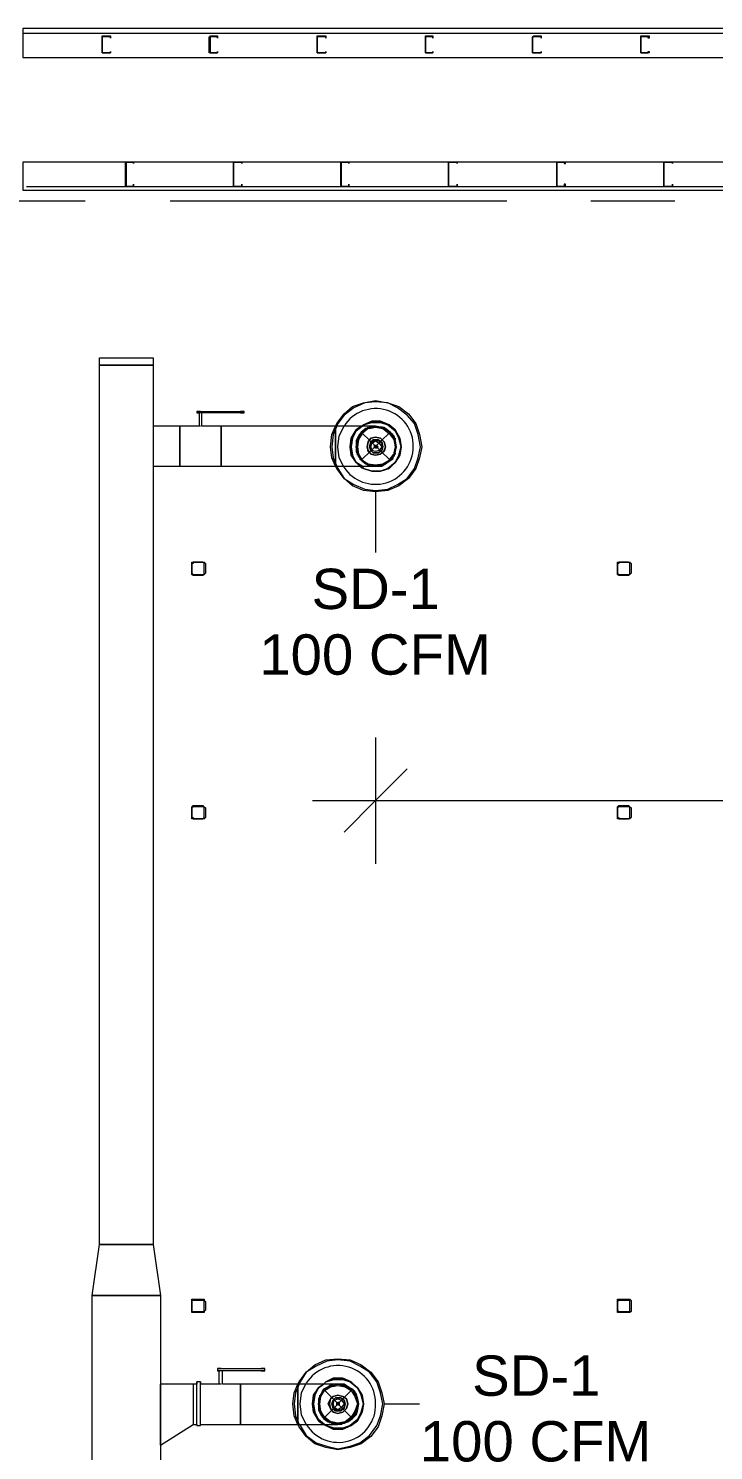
# Model space of a CAD drawing. Header units: metres. Extents: x -2 to 237, y -8 to 52.
# Drawn here: x 38.49 to 41.07, y 28.93 to 34.29 of the extents above; entities that cross this region are included whole.
import ezdxf

# ---------------------------------------------------------------- set-up
doc = ezdxf.new("R2010")
doc.units = ezdxf.units.M
doc.layers.add('HVAC - Ductos', color=5, linetype='Continuous', lineweight=0)
doc.layers.add('PDF3_Text', color=7, linetype='Continuous', lineweight=0)
doc.layers.add('PDF3_Geometry', color=7, linetype='Continuous', lineweight=0, true_color=0xaaaaaa)
doc.styles.add('PDF Helvetica', font='')
doc.styles.get('PDF Helvetica').set_extended_font_data('Helvetica')

msp = doc.modelspace()

# ---------------------------------------------------------------- linework, layer by layer
at = {"layer": 'HVAC - Ductos', "lineweight": 0}
for points in [[(38.9589, 33.0241), (38.7573, 33.0241), (38.7573, 33.0516), (38.9589, 33.0516)], [(38.7573, 29.7104), (38.7573, 33.0241), (38.9589, 33.0241), (38.9589, 29.7104)], [(39.2889, 32.8499), (39.2935, 32.8499), (39.2981, 32.8499), (39.3027, 32.8499), (39.2981, 32.8499), (39.2935, 32.8499)], [(39.2889, 32.8453), (39.2935, 32.8453), (39.2981, 32.8453), (39.3027, 32.8453), (39.2981, 32.8453), (39.2935, 32.8453)], [(39.7427, 32.6391), (39.7519, 32.6345), (39.7839, 32.6254), (39.816, 32.6254), (39.8481, 32.6345), (39.871, 32.6575), (39.8893, 32.6849), (39.8939, 32.717), (39.8893, 32.7491), (39.871, 32.7812), (39.8481, 32.7995), (39.816, 32.8133), (39.7839, 32.8133), (39.7519, 32.7995), (39.7427, 32.7949), (39.7519, 32.7995), (39.7839, 32.8133), (39.816, 32.8133), (39.8481, 32.7995), (39.871, 32.7812), (39.8893, 32.7491), (39.8939, 32.717), (39.8847, 32.6849), (39.871, 32.6575), (39.8435, 32.6345), (39.816, 32.6254), (39.7839, 32.6254), (39.7519, 32.6345), (39.7473, 32.6437), (39.7519, 32.6345), (39.7839, 32.6254), (39.816, 32.6254), (39.8435, 32.6345), (39.871, 32.6575), (39.8847, 32.6849), (39.8939, 32.717), (39.8847, 32.7491), (39.871, 32.7766), (39.8435, 32.7995), (39.816, 32.8087), (39.7839, 32.8087), (39.7519, 32.7995), (39.7473, 32.7949), (39.7519, 32.7995), (39.7839, 32.8087), (39.816, 32.8087), (39.8435, 32.7995), (39.871, 32.7766), (39.8847, 32.7491), (39.8939, 32.717), (39.8893, 32.6849), (39.871, 32.6575), (39.8481, 32.6345), (39.816, 32.6254), (39.7839, 32.6254), (39.7519, 32.6345)], [(39.7243, 32.6575), (39.706, 32.6849), (39.7014, 32.717), (39.706, 32.7491), (39.7243, 32.7812), (39.7427, 32.7949), (39.7243, 32.7812), (39.706, 32.7491), (39.7014, 32.717), (39.706, 32.6849), (39.7243, 32.6575), (39.7427, 32.6391)], [(39.7243, 32.7766), (39.7106, 32.7491), (39.7243, 32.7766), (39.7473, 32.7949)], [(39.871, 32.6987), (39.8619, 32.6803), (39.8527, 32.6666), (39.8343, 32.6529), (39.816, 32.6483), (39.7977, 32.6437), (39.7793, 32.6483), (39.761, 32.6529), (39.7473, 32.6666), (39.7335, 32.6803), (39.7289, 32.6987), (39.7243, 32.717), (39.7289, 32.7354), (39.7335, 32.7537), (39.7473, 32.772), (39.761, 32.7812), (39.7793, 32.7903), (39.7977, 32.7903), (39.816, 32.7903), (39.8343, 32.7812), (39.8527, 32.772), (39.8619, 32.7537), (39.871, 32.7354), (39.871, 32.717)], [(39.7701, 32.7354), (39.7656, 32.717), (39.7701, 32.7354), (39.7793, 32.7491), (39.7977, 32.7537), (39.816, 32.7491), (39.8297, 32.7354), (39.8343, 32.717), (39.8297, 32.7354), (39.816, 32.7491), (39.7977, 32.7537), (39.7793, 32.7491)], [(39.706, 32.717), (39.7106, 32.6849), (39.7243, 32.6575), (39.7473, 32.6437), (39.7243, 32.6575), (39.7106, 32.6849), (39.706, 32.717), (39.7106, 32.7491)], [(39.8297, 32.7033), (39.8343, 32.717), (39.8297, 32.6987), (39.816, 32.6895), (39.7977, 32.6849), (39.7793, 32.6895), (39.7701, 32.6987), (39.7656, 32.717), (39.7701, 32.7033), (39.7793, 32.6895), (39.7977, 32.6849), (39.816, 32.6895)], [(39.7793, 32.7308), (39.7747, 32.717), (39.7793, 32.7354), (39.7885, 32.7445), (39.8068, 32.7445), (39.8206, 32.7354), (39.8251, 32.717), (39.8206, 32.7308), (39.8068, 32.7399), (39.7885, 32.7399)], [(39.8206, 32.7033), (39.8251, 32.717), (39.8206, 32.7033), (39.8068, 32.6941), (39.7885, 32.6941), (39.7793, 32.7033), (39.7747, 32.717), (39.7793, 32.7033), (39.7885, 32.6941), (39.8068, 32.6941)], [(39.8114, 32.7033), (39.7977, 32.6987), (39.7839, 32.7033), (39.7793, 32.717), (39.7839, 32.7308), (39.7977, 32.7399), (39.8114, 32.7308), (39.8206, 32.717)], [(39.8023, 32.7216), (39.7977, 32.7216), (39.7931, 32.717), (39.7931, 32.7216), (39.8023, 32.7216), (39.8068, 32.717), (39.8023, 32.7125), (39.7931, 32.7125), (39.7931, 32.717), (39.7977, 32.7125), (39.8023, 32.7125), (39.8023, 32.717)], [(38.9589, 29.7104), (38.9864, 29.5178), (38.7297, 29.5178), (38.7573, 29.7104)], [(38.7297, 25.7732), (38.7297, 29.5178), (38.9864, 29.5178), (38.9864, 25.7732)], [(39.3668, 29.2428), (39.3714, 29.2428), (39.376, 29.2428), (39.3806, 29.2428), (39.376, 29.2428), (39.3714, 29.2428)], [(39.3668, 29.2336), (39.3714, 29.2336), (39.376, 29.2336), (39.3806, 29.2336), (39.376, 29.2336), (39.3714, 29.2336)], [(39.5639, 29.142), (39.5593, 29.1099), (39.5639, 29.0778), (39.5823, 29.0458), (39.6006, 29.032), (39.5823, 29.0458), (39.5639, 29.0778), (39.5593, 29.1099), (39.5639, 29.142), (39.5823, 29.1695), (39.6006, 29.1832), (39.5823, 29.1695), (39.6006, 29.1832), (39.5823, 29.1695)], [(39.7289, 29.0916), (39.7197, 29.0732), (39.706, 29.0549), (39.6923, 29.0458), (39.6739, 29.0366), (39.6556, 29.0366), (39.6372, 29.0366), (39.6189, 29.0458), (39.6051, 29.0549), (39.5914, 29.0732), (39.5869, 29.0916), (39.5823, 29.1099), (39.5869, 29.1282), (39.5914, 29.1466), (39.6051, 29.1604), (39.6189, 29.1741), (39.6372, 29.1786), (39.6556, 29.1832), (39.6739, 29.1786), (39.6923, 29.1741), (39.706, 29.1604), (39.7197, 29.1466), (39.7289, 29.1282), (39.7289, 29.1099)], [(39.7197, 29.0824), (39.706, 29.0595), (39.6831, 29.0412), (39.6556, 29.0366), (39.6281, 29.0412), (39.6051, 29.0595), (39.5914, 29.0824), (39.5869, 29.1099), (39.5914, 29.1374), (39.6051, 29.1604), (39.6281, 29.1741), (39.6556, 29.1786), (39.6831, 29.1741), (39.706, 29.1604), (39.7197, 29.1374), (39.7289, 29.1099)], [(39.6006, 29.032), (39.6097, 29.0274), (39.6372, 29.0136), (39.6739, 29.0136), (39.706, 29.0274), (39.7289, 29.0458), (39.7473, 29.0778), (39.7519, 29.1099), (39.7473, 29.142), (39.7289, 29.1695), (39.706, 29.1924), (39.6739, 29.2062), (39.6372, 29.2062), (39.6097, 29.1924), (39.6006, 29.1832), (39.6097, 29.1924), (39.6418, 29.2016), (39.6739, 29.2016), (39.7014, 29.1924), (39.7289, 29.1695), (39.7427, 29.142), (39.7519, 29.1099), (39.7427, 29.0778), (39.7289, 29.0504), (39.7014, 29.0274), (39.6739, 29.0182), (39.6418, 29.0182), (39.6097, 29.0274), (39.6051, 29.032), (39.6097, 29.0274), (39.6418, 29.0182), (39.6739, 29.0182), (39.7014, 29.0274), (39.7289, 29.0504), (39.7427, 29.0778), (39.7519, 29.1099), (39.7427, 29.142), (39.7289, 29.1695), (39.7014, 29.1924), (39.6739, 29.2016), (39.6418, 29.2016), (39.6097, 29.1924), (39.6006, 29.1832), (39.6097, 29.1924), (39.6372, 29.2062), (39.6739, 29.2062), (39.706, 29.1924), (39.7289, 29.1695), (39.7473, 29.142), (39.7519, 29.1099), (39.7473, 29.0778), (39.7289, 29.0458), (39.706, 29.0274), (39.6739, 29.0136), (39.6372, 29.0136), (39.6097, 29.0274)], [(39.5685, 29.0778), (39.5823, 29.0504), (39.6051, 29.032), (39.5823, 29.0504), (39.5685, 29.0778), (39.5639, 29.1099)], [(39.6877, 29.0916), (39.6923, 29.1099), (39.6877, 29.0916), (39.6739, 29.0778), (39.6556, 29.0732), (39.6372, 29.0778), (39.6281, 29.0916), (39.6189, 29.1099), (39.6281, 29.1282), (39.6372, 29.1374), (39.6556, 29.142), (39.6739, 29.1374), (39.6877, 29.1282), (39.6923, 29.1099), (39.6877, 29.1282), (39.6739, 29.1374), (39.6556, 29.142), (39.6372, 29.1374), (39.6281, 29.1282), (39.6235, 29.1099), (39.6281, 29.0916), (39.6372, 29.0778), (39.6556, 29.0732), (39.6739, 29.0778)], [(39.6372, 29.1236), (39.6327, 29.1099), (39.6372, 29.1236), (39.6464, 29.1328), (39.6647, 29.1328), (39.6785, 29.1236), (39.6831, 29.1099), (39.6785, 29.1236), (39.6647, 29.1328), (39.6464, 29.1328)], [(39.6785, 29.0961), (39.6831, 29.1099), (39.6785, 29.0916), (39.6647, 29.0824), (39.6464, 29.0824), (39.6372, 29.0916), (39.6327, 29.1099), (39.6372, 29.0961), (39.6464, 29.087), (39.6647, 29.087)], [(39.6693, 29.0961), (39.6556, 29.087), (39.6418, 29.0961), (39.6372, 29.1099), (39.6418, 29.1236), (39.6556, 29.1282), (39.6693, 29.1236), (39.6785, 29.1099)], [(39.6556, 29.1145), (39.651, 29.1099), (39.651, 29.1145), (39.6601, 29.1145), (39.6601, 29.1099), (39.6601, 29.1145)], [(39.6601, 29.1053), (39.6601, 29.1099), (39.6601, 29.1053), (39.651, 29.1053), (39.651, 29.1099), (39.6556, 29.1053)]]:
    msp.add_lwpolyline(points, close=True, dxfattribs=at)
for points in [[(39.7977, 32.7949), (39.7931, 32.7949), (39.7747, 32.7949), (39.7427, 32.7949), (39.706, 32.7949), (39.6647, 32.7949), (39.6464, 32.7949), (39.651, 32.8041), (39.6785, 32.8407), (39.7106, 32.8683), (39.7519, 32.882), (39.7977, 32.8912), (39.8435, 32.882), (39.8847, 32.8683), (39.9214, 32.8407), (39.9489, 32.8041), (39.9627, 32.7629), (39.9719, 32.717), (39.9627, 32.6757), (39.9489, 32.6345), (39.9214, 32.5979), (39.8847, 32.5703), (39.8435, 32.552), (39.7977, 32.5474), (39.7519, 32.552), (39.7106, 32.5703), (39.6785, 32.5979), (39.651, 32.6345), (39.6464, 32.6437), (39.6464, 32.6529), (39.6464, 32.6666), (39.6464, 32.6803), (39.6464, 32.6987), (39.6464, 32.717), (39.6464, 32.7399), (39.6464, 32.7583), (39.6464, 32.772), (39.6464, 32.7858), (39.6464, 32.7903), (39.6464, 32.7949), (39.2156, 32.7949), (39.2156, 32.7903), (39.2156, 32.7858), (39.2156, 32.772), (39.2156, 32.7583), (39.2156, 32.7399), (39.2156, 32.717), (39.2156, 32.6987), (39.2156, 32.6803), (39.2156, 32.6666), (39.2156, 32.6529), (39.2156, 32.6437), (39.6464, 32.6437), (39.6877, 32.6437), (39.7289, 32.6437), (39.761, 32.6437), (39.7839, 32.6437), (39.7977, 32.6437), (39.7931, 32.6437), (39.7977, 32.6437), (39.816, 32.6437), (39.8343, 32.6529), (39.8527, 32.6666), (39.8664, 32.6803), (39.871, 32.6987), (39.8756, 32.717), (39.871, 32.7399), (39.8664, 32.7583), (39.8527, 32.772), (39.8343, 32.7858), (39.816, 32.7903), (39.7977, 32.7949), (39.7931, 32.7949), (39.7977, 32.7949), (39.816, 32.7903), (39.8343, 32.7858), (39.8527, 32.772), (39.8664, 32.7583), (39.871, 32.7399), (39.8756, 32.717), (39.871, 32.6987), (39.8664, 32.6803), (39.8527, 32.6666), (39.8343, 32.6529), (39.816, 32.6437), (39.7977, 32.6437)], [(39.651, 32.6437), (39.6556, 32.6345), (39.6785, 32.5979), (39.7151, 32.5749), (39.7564, 32.5566), (39.7977, 32.552), (39.8435, 32.5566), (39.8801, 32.5749), (39.9168, 32.5979), (39.9443, 32.6345), (39.9581, 32.6757), (39.9673, 32.717), (39.9581, 32.7629), (39.9443, 32.8041), (39.9168, 32.8362), (39.8801, 32.8637), (39.8435, 32.882), (39.7977, 32.8866), (39.7564, 32.882), (39.7151, 32.8637), (39.6785, 32.8362), (39.6556, 32.8041), (39.651, 32.7949)], [(39.1377, 32.8453), (39.1331, 32.8453), (39.1331, 32.7949), (39.0597, 32.7949), (38.9589, 32.7949), (38.9589, 32.7903), (38.9589, 32.7858), (38.9589, 32.772), (38.9589, 32.7583), (38.9589, 32.7399), (38.9589, 32.717), (38.9589, 32.6987), (38.9589, 32.6803), (38.9589, 32.6666), (38.9589, 32.6529), (38.9589, 32.6437), (39.0597, 32.6437), (39.0597, 32.6529), (39.0597, 32.6666), (39.0597, 32.6803), (39.0597, 32.6987), (39.0597, 32.717), (39.0597, 32.7399), (39.0597, 32.7583), (39.0597, 32.772), (39.0597, 32.7858), (39.0597, 32.7903), (39.0597, 32.7949), (39.0597, 32.7903), (39.0597, 32.7858), (39.0597, 32.772), (39.0597, 32.7583), (39.0597, 32.7399), (39.0597, 32.717), (39.0597, 32.6987), (39.0597, 32.6803), (39.0597, 32.6666), (39.0597, 32.6529), (39.0597, 32.6437), (39.2156, 32.6437), (39.2156, 32.6529), (39.2156, 32.6666), (39.2156, 32.6803), (39.2156, 32.6987), (39.2156, 32.717), (39.2156, 32.7399), (39.2156, 32.7583), (39.2156, 32.772), (39.2156, 32.7858), (39.2156, 32.7903), (39.2156, 32.7949), (39.1423, 32.7949), (39.1423, 32.8453)], [(39.1239, 32.8499), (39.1239, 32.8453)], [(39.1377, 32.8499), (39.1331, 32.8499), (39.1285, 32.8499), (39.1239, 32.8499), (39.1285, 32.8499), (39.1331, 32.8499), (39.1377, 32.8499), (39.2889, 32.8499)], [(39.2889, 32.8453), (39.1377, 32.8453), (39.1331, 32.8453), (39.1285, 32.8453), (39.1239, 32.8453), (39.1285, 32.8453), (39.1331, 32.8453)], [(39.3027, 32.8453), (39.3027, 32.8499)], [(39.1377, 32.7949), (39.1331, 32.7949)], [(39.6464, 32.6437), (39.6327, 32.6757), (39.6281, 32.717), (39.6327, 32.7629), (39.6464, 32.7949)], [(39.651, 32.7949), (39.6372, 32.7629), (39.6327, 32.717), (39.6372, 32.6757), (39.651, 32.6437)], [(39.6464, 32.7949), (39.6464, 32.7903), (39.6464, 32.7858), (39.6464, 32.772), (39.6464, 32.7583), (39.6464, 32.7399), (39.6464, 32.717), (39.6464, 32.6987), (39.6464, 32.6803), (39.6464, 32.6666), (39.6464, 32.6529), (39.6464, 32.6437)], [(39.6785, 32.6391), (39.6601, 32.6757), (39.6556, 32.717), (39.6601, 32.7583), (39.6785, 32.7949)], [(39.7931, 32.7949), (39.7793, 32.7903), (39.761, 32.7858), (39.7427, 32.772), (39.7335, 32.7583), (39.7243, 32.7399), (39.7243, 32.717), (39.7243, 32.6987), (39.7335, 32.6803), (39.7427, 32.6666), (39.761, 32.6529), (39.7793, 32.6437), (39.7931, 32.6437)], [(39.8251, 32.7858), (39.7977, 32.7903), (39.7701, 32.7858), (39.7473, 32.7675), (39.7335, 32.7445), (39.7289, 32.717), (39.7335, 32.6895), (39.7473, 32.6666), (39.7701, 32.6529), (39.7977, 32.6483), (39.8251, 32.6529), (39.8481, 32.6666), (39.8664, 32.6895), (39.8527, 32.6666), (39.8297, 32.6529)], [(39.7335, 32.7491), (39.7473, 32.772), (39.7656, 32.7858), (39.7701, 32.7903)], [(39.7747, 32.7858), (39.7977, 32.7903), (39.8251, 32.7858), (39.8481, 32.7675), (39.8664, 32.7445), (39.871, 32.717), (39.8664, 32.6895)], [(39.8251, 32.7903), (39.8297, 32.7903), (39.8297, 32.7858)], [(39.8297, 32.7858), (39.8527, 32.772), (39.8664, 32.7491)], [(39.7289, 32.6849), (39.7289, 32.6895), (39.7289, 32.6941), (39.7243, 32.717), (39.7289, 32.7445), (39.7289, 32.7491)], [(39.8664, 32.7491), (39.871, 32.7491), (39.871, 32.7445)], [(39.8664, 32.7445), (39.871, 32.717), (39.8664, 32.6941)], [(39.7656, 32.6529), (39.7473, 32.6666), (39.7335, 32.6895)], [(39.7701, 32.6483), (39.7656, 32.6483)], [(39.8251, 32.6483), (39.7977, 32.6437), (39.7747, 32.6483)], [(39.8297, 32.6483), (39.8251, 32.6483)], [(39.871, 32.6941), (39.871, 32.6895), (39.8664, 32.6849)], [(39.7977, 32.5474), (39.7977, 32.3183)], [(39.7977, 31.6216), (39.7977, 31.3833), (39.7977, 31.1449)], [(39.9168, 31.5024), (39.7977, 31.3833), (39.6785, 31.2641)], [(39.5593, 31.3833), (44.4086, 31.3833), (45.6002, 31.3833), (48.2082, 31.3833)], [(39.6556, 29.1832), (39.651, 29.1832), (39.6327, 29.1832), (39.6006, 29.1832), (39.5639, 29.1832), (39.5227, 29.1832), (39.5043, 29.1832), (39.5089, 29.1924), (39.5364, 29.2291), (39.5685, 29.2566), (39.6097, 29.2749), (39.6556, 29.2795), (39.7014, 29.2749), (39.7427, 29.2566), (39.7793, 29.2291), (39.8068, 29.1924), (39.8206, 29.1512), (39.8297, 29.1099), (39.8206, 29.0641), (39.8068, 29.0228), (39.7793, 28.9862), (39.7427, 28.9586), (39.7014, 28.9449), (39.6556, 28.9358), (39.6097, 28.9449), (39.5685, 28.9586), (39.5364, 28.9862), (39.5089, 29.0228), (39.5043, 29.032), (39.5456, 29.032), (39.5869, 29.032), (39.6189, 29.032), (39.6418, 29.032), (39.6556, 29.032), (39.651, 29.032)], [(39.5089, 29.032), (39.5135, 29.0274), (39.5364, 28.9907), (39.5731, 28.9632), (39.6143, 28.9495), (39.6556, 28.9403), (39.7014, 28.9495), (39.7381, 28.9632), (39.7747, 28.9907), (39.8023, 29.0274), (39.816, 29.0641), (39.8251, 29.1099), (39.816, 29.1512), (39.8023, 29.1924), (39.7747, 29.2291), (39.7381, 29.252), (39.7014, 29.2703), (39.6556, 29.2749), (39.6143, 29.2703), (39.5731, 29.252), (39.5364, 29.2291), (39.5135, 29.1924), (39.5089, 29.1832)], [(39.1377, 29.032), (39.2889, 29.032), (39.2889, 29.0366), (39.2889, 29.0412), (39.2889, 29.0549), (39.2889, 29.0686), (39.2889, 29.087), (39.2889, 29.1099), (39.2889, 29.1282), (39.2889, 29.1466), (39.2889, 29.1604), (39.2889, 29.1741), (39.2889, 29.1832), (39.2889, 29.1741), (39.2889, 29.1604), (39.2889, 29.1466), (39.2889, 29.1282), (39.2889, 29.1099), (39.2889, 29.087), (39.2889, 29.0686), (39.2889, 29.0549), (39.2889, 29.0412), (39.2889, 29.0366), (39.2889, 29.032), (39.5043, 29.032), (39.5043, 29.0366), (39.5043, 29.0412), (39.5043, 29.0549), (39.5043, 29.0686), (39.5043, 29.087), (39.5043, 29.1099), (39.5043, 29.1282), (39.5043, 29.1466), (39.5043, 29.1604), (39.5043, 29.1741), (39.5043, 29.1832), (39.2889, 29.1832), (39.2201, 29.1832), (39.2201, 29.2336)], [(39.2156, 29.2336), (39.211, 29.2336), (39.2064, 29.2336), (39.2064, 29.1832), (39.1377, 29.1832)], [(39.2019, 29.2428), (39.2019, 29.2336)], [(39.2156, 29.2428), (39.211, 29.2428), (39.2064, 29.2428), (39.2019, 29.2428), (39.2064, 29.2428), (39.211, 29.2428), (39.2156, 29.2428), (39.3668, 29.2428)], [(39.3668, 29.2336), (39.2156, 29.2336), (39.211, 29.2336), (39.2064, 29.2336), (39.2019, 29.2336), (39.2064, 29.2336), (39.211, 29.2336)], [(39.3806, 29.2336), (39.3806, 29.2428)], [(39.1101, 29.1832), (38.9864, 29.1832), (38.9864, 29.1786), (38.9864, 29.1604), (38.9864, 29.1374), (38.9864, 29.1099), (38.9864, 29.032), (38.9864, 29.0045), (38.9864, 28.977), (38.9864, 28.9632), (38.9864, 28.9541), (39.1101, 29.032)], [(38.9864, 28.9541), (38.9864, 28.9632), (38.9864, 28.977), (38.9864, 29.0045), (38.9864, 29.032), (38.9864, 29.1099), (38.9864, 29.1374), (38.9864, 29.1604), (38.9864, 29.1786), (38.9864, 29.1832)], [(39.1239, 29.032), (39.1239, 29.0274), (39.1239, 29.0366), (39.1239, 29.0504), (39.1239, 29.0686), (39.1239, 29.087), (39.1239, 29.1099), (39.1239, 29.1282), (39.1239, 29.1512), (39.1239, 29.1649), (39.1239, 29.1786), (39.1239, 29.1878), (39.1239, 29.1924), (39.1239, 29.1878), (39.1239, 29.1832), (39.1101, 29.1832), (39.1101, 29.1741), (39.1101, 29.1604), (39.1101, 29.1466), (39.1101, 29.1282), (39.1101, 29.1099), (39.1101, 29.087), (39.1101, 29.0686), (39.1101, 29.0549), (39.1101, 29.0412), (39.1101, 29.0366), (39.1101, 29.032), (39.1239, 29.032), (39.1239, 29.0366), (39.1239, 29.0412)], [(39.1239, 29.0274), (39.1377, 29.0274), (39.1377, 29.0366), (39.1377, 29.0504), (39.1377, 29.0686), (39.1377, 29.087), (39.1377, 29.1099), (39.1377, 29.1282), (39.1377, 29.1512), (39.1377, 29.1649), (39.1377, 29.1786), (39.1377, 29.1878), (39.1377, 29.1924), (39.1377, 29.1878)], [(39.1377, 29.1924), (39.1239, 29.1924)], [(39.1239, 29.1741), (39.1239, 29.1786)], [(39.1239, 29.1604), (39.1239, 29.1649)], [(39.2156, 29.1832), (39.211, 29.1832), (39.2064, 29.1832)], [(39.5043, 29.032), (39.4906, 29.0641), (39.486, 29.1099), (39.4906, 29.1512), (39.5043, 29.1832)], [(39.5089, 29.1832), (39.4951, 29.1512), (39.4906, 29.1099), (39.4951, 29.0641), (39.5089, 29.032)], [(39.5043, 29.1832), (39.5043, 29.1741), (39.5043, 29.1604), (39.5043, 29.1466), (39.5043, 29.1282), (39.5043, 29.1099), (39.5043, 29.087), (39.5043, 29.0686), (39.5043, 29.0549), (39.5043, 29.0412), (39.5043, 29.0366), (39.5043, 29.032)], [(39.5364, 29.032), (39.5181, 29.0686), (39.5135, 29.1099), (39.5181, 29.1512), (39.5364, 29.1878)], [(39.5685, 29.142), (39.5823, 29.1695)], [(39.5823, 29.1695), (39.5685, 29.142)], [(39.651, 29.1832), (39.6372, 29.1832), (39.6189, 29.1741), (39.6006, 29.1649), (39.5914, 29.1466), (39.5823, 29.1282), (39.5823, 29.1099), (39.5823, 29.087), (39.5914, 29.0686), (39.6006, 29.0549), (39.6189, 29.0412), (39.6372, 29.0366), (39.6556, 29.032), (39.6739, 29.0366), (39.6923, 29.0412), (39.7106, 29.0549), (39.7243, 29.0686), (39.7289, 29.087)], [(39.5914, 29.142), (39.6051, 29.1604), (39.6235, 29.1741)], [(39.6235, 29.1786), (39.6281, 29.1786)], [(39.6327, 29.1786), (39.6556, 29.1832), (39.6831, 29.1786)], [(39.7289, 29.087), (39.7335, 29.1099), (39.7289, 29.1282), (39.7243, 29.1466), (39.7106, 29.1649), (39.6923, 29.1741), (39.6739, 29.1832), (39.6556, 29.1832), (39.651, 29.1832), (39.6556, 29.1832), (39.6739, 29.1832), (39.6923, 29.1741), (39.7106, 29.1649), (39.7243, 29.1466), (39.7289, 29.1282), (39.7335, 29.1099), (39.7289, 29.087), (39.7243, 29.0686), (39.7106, 29.0549), (39.6923, 29.0412), (39.6739, 29.0366), (39.6693, 29.032)], [(39.6831, 29.1786), (39.6877, 29.1786)], [(39.6877, 29.1741), (39.706, 29.1604), (39.7243, 29.142)], [(39.1101, 29.142), (39.1101, 29.1374), (39.1101, 29.1328)], [(39.1239, 29.0686), (39.1239, 29.087), (39.1239, 29.1099), (39.1239, 29.1282), (39.1239, 29.1466), (39.1239, 29.1512)], [(39.5639, 29.1099), (39.5685, 29.142)], [(39.5685, 29.142), (39.5639, 29.1099)], [(39.5869, 29.0778), (39.5869, 29.0824), (39.5823, 29.1099), (39.5869, 29.1328), (39.5869, 29.1374), (39.5869, 29.142)], [(39.7243, 29.142), (39.7243, 29.1374), (39.7289, 29.1328)], [(39.7243, 29.1328), (39.7289, 29.1099), (39.7243, 29.0824)], [(39.8297, 29.1099), (39.9627, 29.1099)], [(39.1101, 29.0824), (39.1101, 29.0778)], [(39.1239, 29.0504), (39.1239, 29.0549)], [(39.6281, 29.0366), (39.6235, 29.0412), (39.6051, 29.0549), (39.5914, 29.0778)], [(39.7243, 29.0778), (39.706, 29.0549), (39.6877, 29.0412), (39.6831, 29.0366)], [(39.7289, 29.0824), (39.7243, 29.0778)], [(39.6831, 29.0412), (39.6556, 29.0366), (39.6327, 29.0412)], [(39.6647, 29.032), (39.6556, 29.032)], [(39.6693, 29.032), (39.6647, 29.032)]]:
    msp.add_lwpolyline(points, dxfattribs=at)
for points in [[(39.6785, 32.6391, 0.740332), (39.9397, 32.717, 0.7579), (39.6785, 32.7949)], [(39.5364, 29.032, 0.770877), (39.7977, 29.1099, 0.757962), (39.5364, 29.1878)]]:
    msp.add_lwpolyline(points, format="xyb", dxfattribs=at)
at = {"layer": 'PDF3_Geometry', "lineweight": 0}
for points in [[(41.1452, 34.2937), (38.4685, 34.2937), (38.4685, 34.1837), (41.1452, 34.1837)], [(38.7664, 34.2021), (38.7664, 34.2616), (38.7664, 34.2662), (38.7985, 34.2662), (38.7985, 34.2571), (38.7985, 34.2616), (38.7664, 34.2616), (38.7664, 34.2021), (38.7985, 34.2021)], [(39.1743, 34.2021), (39.1697, 34.2021), (39.1697, 34.2616), (39.1743, 34.2616), (39.1743, 34.2662), (39.2019, 34.2662), (39.2019, 34.2571), (39.2019, 34.2616), (39.1743, 34.2616), (39.1743, 34.2021), (39.2019, 34.2021)], [(39.5777, 34.2021), (39.5777, 34.2616), (39.5777, 34.2662), (39.6097, 34.2662), (39.6097, 34.2571), (39.6097, 34.2616), (39.5777, 34.2616), (39.5777, 34.2021), (39.6097, 34.2021)], [(39.9856, 34.2021), (39.9856, 34.2616), (39.9856, 34.2662), (40.0131, 34.2662), (40.0131, 34.2571), (40.0131, 34.2616), (39.9856, 34.2616), (39.9856, 34.2021), (40.0131, 34.2021)], [(40.3935, 34.2021), (40.3889, 34.2021), (40.3889, 34.2616), (40.3935, 34.2662), (40.421, 34.2662), (40.421, 34.2571), (40.421, 34.2616), (40.3935, 34.2616), (40.3889, 34.2616), (40.3889, 34.2021), (40.3935, 34.2021), (40.421, 34.2021)], [(40.7969, 34.2021), (40.7969, 34.2616), (40.7969, 34.2662), (40.8289, 34.2662), (40.8289, 34.2571), (40.8243, 34.2571), (40.8243, 34.2616), (40.7969, 34.2616), (40.7969, 34.2021), (40.8243, 34.2021), (40.8243, 34.2066), (40.8289, 34.2066), (40.8289, 34.2021)], [(38.7985, 34.2066), (38.7985, 34.2021)], [(39.2019, 34.2066), (39.2019, 34.2021)], [(39.6097, 34.2066), (39.6097, 34.2021)], [(40.0131, 34.2066), (40.0131, 34.2021)], [(40.421, 34.2066), (40.421, 34.2021)], [(41.1452, 33.7895), (38.4685, 33.7895), (38.4685, 33.6979), (38.4685, 33.6841), (41.1452, 33.6841)], [(38.8855, 33.7895), (38.8581, 33.7895), (38.8535, 33.7895), (38.8535, 33.7025), (38.8535, 33.6979), (38.8581, 33.6979), (38.8855, 33.6979), (38.8855, 33.7071), (38.8855, 33.6979), (38.8581, 33.6979), (38.8581, 33.7025), (38.8581, 33.7895), (38.8855, 33.7895), (38.8855, 33.7849)], [(39.2935, 33.7895), (39.2614, 33.7895), (39.2614, 33.7025), (39.2614, 33.6979), (39.2935, 33.6979), (39.2935, 33.7071), (39.2935, 33.6979), (39.2614, 33.6979), (39.2614, 33.7025), (39.2614, 33.7895), (39.2935, 33.7895), (39.2935, 33.7849)], [(39.6969, 33.7895), (39.6693, 33.7895), (39.6647, 33.7895), (39.6647, 33.7025), (39.6693, 33.6979), (39.6969, 33.6979), (39.6969, 33.7071), (39.6969, 33.6979), (39.6693, 33.6979), (39.6693, 33.7025), (39.6693, 33.7895), (39.6969, 33.7895), (39.6969, 33.7849)], [(40.1047, 33.7895), (40.0727, 33.7895), (40.0727, 33.7025), (40.0727, 33.6979), (40.1047, 33.6979), (40.1047, 33.7071), (40.1047, 33.6979), (40.0727, 33.6979), (40.0727, 33.7025), (40.0727, 33.7895), (40.1047, 33.7895), (40.1047, 33.7849)], [(40.5127, 33.7895), (40.4806, 33.7895), (40.4806, 33.7025), (40.4806, 33.6979), (40.5127, 33.6979), (40.5127, 33.7071), (40.5081, 33.7071), (40.5081, 33.6979), (40.4806, 33.6979), (40.4806, 33.7025), (40.4806, 33.7895), (40.5081, 33.7895), (40.5081, 33.7849), (40.5127, 33.7849)], [(40.916, 33.7895), (40.8885, 33.7895), (40.8839, 33.7895), (40.8839, 33.7025), (40.8839, 33.6979), (40.8885, 33.6979), (40.916, 33.6979), (40.916, 33.7071), (40.916, 33.6979), (40.8885, 33.6979), (40.8839, 33.6979), (40.8839, 33.7025), (40.8839, 33.7895), (40.8885, 33.7895), (40.916, 33.7895), (40.916, 33.7849)], [(39.1101, 32.2358), (39.1469, 32.2358), (39.1514, 32.2358), (39.1514, 32.2403), (39.1514, 32.277), (39.1469, 32.2816), (39.1101, 32.2816), (39.1101, 32.277), (39.1055, 32.277), (39.1055, 32.2403)], [(39.1055, 32.277), (39.1055, 32.2816), (39.1101, 32.2816), (39.1469, 32.2816), (39.1514, 32.2816), (39.156, 32.277), (39.156, 32.2403), (39.1514, 32.2358), (39.1469, 32.2312), (39.1101, 32.2312), (39.1055, 32.2358), (39.1055, 32.2403)], [(40.7143, 32.2358), (40.751, 32.2358), (40.7556, 32.2358), (40.7556, 32.2403), (40.7556, 32.277), (40.751, 32.2816), (40.7143, 32.2816), (40.7143, 32.277), (40.7097, 32.277), (40.7097, 32.2403)], [(40.7097, 32.277), (40.7097, 32.2816), (40.7143, 32.2816), (40.751, 32.2816), (40.7556, 32.2816), (40.7602, 32.277), (40.7602, 32.2403), (40.7556, 32.2358), (40.751, 32.2312), (40.7143, 32.2312), (40.7097, 32.2358), (40.7097, 32.2403)], [(39.1101, 31.3145), (39.1469, 31.3145), (39.1514, 31.3191), (39.1514, 31.3558), (39.1514, 31.3604), (39.1469, 31.3604), (39.1101, 31.3604), (39.1055, 31.3558), (39.1055, 31.3604), (39.1101, 31.3649), (39.1469, 31.3649), (39.1514, 31.3604), (39.156, 31.3558), (39.156, 31.3191), (39.1514, 31.3145), (39.1469, 31.3145), (39.1101, 31.3145), (39.1055, 31.3145), (39.1055, 31.3191), (39.1101, 31.3191)], [(40.7143, 31.3145), (40.751, 31.3145), (40.7556, 31.3191), (40.7556, 31.3558), (40.7556, 31.3604), (40.751, 31.3604), (40.7143, 31.3604), (40.7097, 31.3558), (40.7097, 31.3604), (40.7143, 31.3649), (40.751, 31.3649), (40.7556, 31.3604), (40.7602, 31.3558), (40.7602, 31.3191), (40.7556, 31.3145), (40.751, 31.3145), (40.7143, 31.3145), (40.7097, 31.3145), (40.7097, 31.3191), (40.7143, 31.3191)], [(39.1101, 29.4582), (39.1469, 29.4582), (39.1514, 29.4582), (39.1514, 29.4628), (39.1514, 29.4949), (39.1514, 29.4995), (39.1469, 29.4995), (39.1101, 29.4995), (39.1055, 29.4995), (39.1055, 29.4949), (39.1055, 29.4995), (39.1055, 29.5041), (39.1101, 29.5041), (39.1469, 29.5041), (39.1514, 29.5041), (39.1514, 29.4995), (39.156, 29.4949), (39.156, 29.4628), (39.1514, 29.4582), (39.1514, 29.4536), (39.1469, 29.4536), (39.1101, 29.4536), (39.1055, 29.4536), (39.1055, 29.4582), (39.1055, 29.4628), (39.1055, 29.4582)], [(40.7143, 29.4582), (40.751, 29.4582), (40.7556, 29.4582), (40.7556, 29.4628), (40.7556, 29.4949), (40.7556, 29.4995), (40.751, 29.4995), (40.7143, 29.4995), (40.7097, 29.4949), (40.7097, 29.4995), (40.7097, 29.5041), (40.7143, 29.5041), (40.751, 29.5041), (40.7556, 29.5041), (40.7602, 29.4995), (40.7602, 29.4949), (40.7602, 29.4628), (40.7602, 29.4582), (40.7556, 29.4536), (40.751, 29.4536), (40.7143, 29.4536), (40.7097, 29.4536), (40.7097, 29.4582), (40.7097, 29.4628)]]:
    msp.add_lwpolyline(points, close=True, dxfattribs=at)
for points in [[(38.4685, 34.2754), (41.1452, 34.2754)], [(38.4823, 33.6979), (38.8581, 33.6979)], [(38.8855, 33.6979), (39.2614, 33.6979)], [(39.2935, 33.6979), (39.6693, 33.6979)], [(39.6969, 33.6979), (40.0727, 33.6979)], [(40.1047, 33.6979), (40.4806, 33.6979)], [(40.5127, 33.6979), (40.8885, 33.6979)], [(40.916, 33.6979), (41.1452, 33.6979)], [(38.7023, 33.6429), (38.386, 33.6429)], [(40.2927, 33.6429), (39.0231, 33.6429)], [(40.9252, 33.6429), (40.6089, 33.6429)], [(39.1055, 31.3191), (39.1055, 31.3558), (39.1055, 31.3191)], [(40.7097, 31.3191), (40.7097, 31.3558), (40.7097, 31.3191)], [(39.1055, 29.4628), (39.1055, 29.4949), (39.1055, 29.4628)], [(40.7097, 29.4628), (40.7097, 29.4949), (40.7097, 29.4628)]]:
    msp.add_lwpolyline(points, dxfattribs=at)
at = {"layer": 'PDF3_Geometry', "color": 254, "lineweight": 0, "true_color": 0xd2d2d2}
for points in [[(39.1697, 34.2571), (39.1743, 34.2571)], [(39.1789, 34.2616), (39.1789, 34.2662)], [(39.6647, 33.7483), (39.6693, 33.7483)]]:
    msp.add_lwpolyline(points, dxfattribs=at)
at = {"layer": 'PDF3_Geometry', "color": 8, "lineweight": 0, "true_color": 0x808080}
for points in [[(39.8619, 32.7629), (39.8206, 32.7903), (39.7747, 32.7903), (39.7381, 32.7629), (39.7243, 32.717), (39.7381, 32.6712), (39.7747, 32.6437), (39.8206, 32.6437), (39.8619, 32.6712), (39.8756, 32.717)], [(39.7197, 29.1558), (39.6785, 29.1832), (39.6327, 29.1832), (39.596, 29.1558), (39.5823, 29.1099), (39.596, 29.0641), (39.6327, 29.0366), (39.6785, 29.0366), (39.7197, 29.0641), (39.7335, 29.1099)]]:
    msp.add_lwpolyline(points, close=True, dxfattribs=at)
for points in [[(39.7427, 32.772), (39.8527, 32.6666)], [(39.8527, 32.772), (39.7427, 32.6666)], [(39.6006, 29.1649), (39.7106, 29.0549)], [(39.7106, 29.1649), (39.6006, 29.0549)]]:
    msp.add_lwpolyline(points, dxfattribs=at)

# ---------------------------------------------------------------- texts
at = {"layer": 'PDF3_Text', "lineweight": 0, "char_height": 0.15195, "attachment_point": 4, "style": 'PDF Helvetica'}
for s, insert in [('SD-1', (39.5562, 32.1803)), ('100 CFM', (39.3591, 31.9328)), ('SD-1', (40.1612, 29.2148)), ('100 CFM', (39.9641, 28.9673))]:
    msp.add_mtext(s, dxfattribs=dict(at, insert=insert))

doc.saveas('drawing.dxf')
